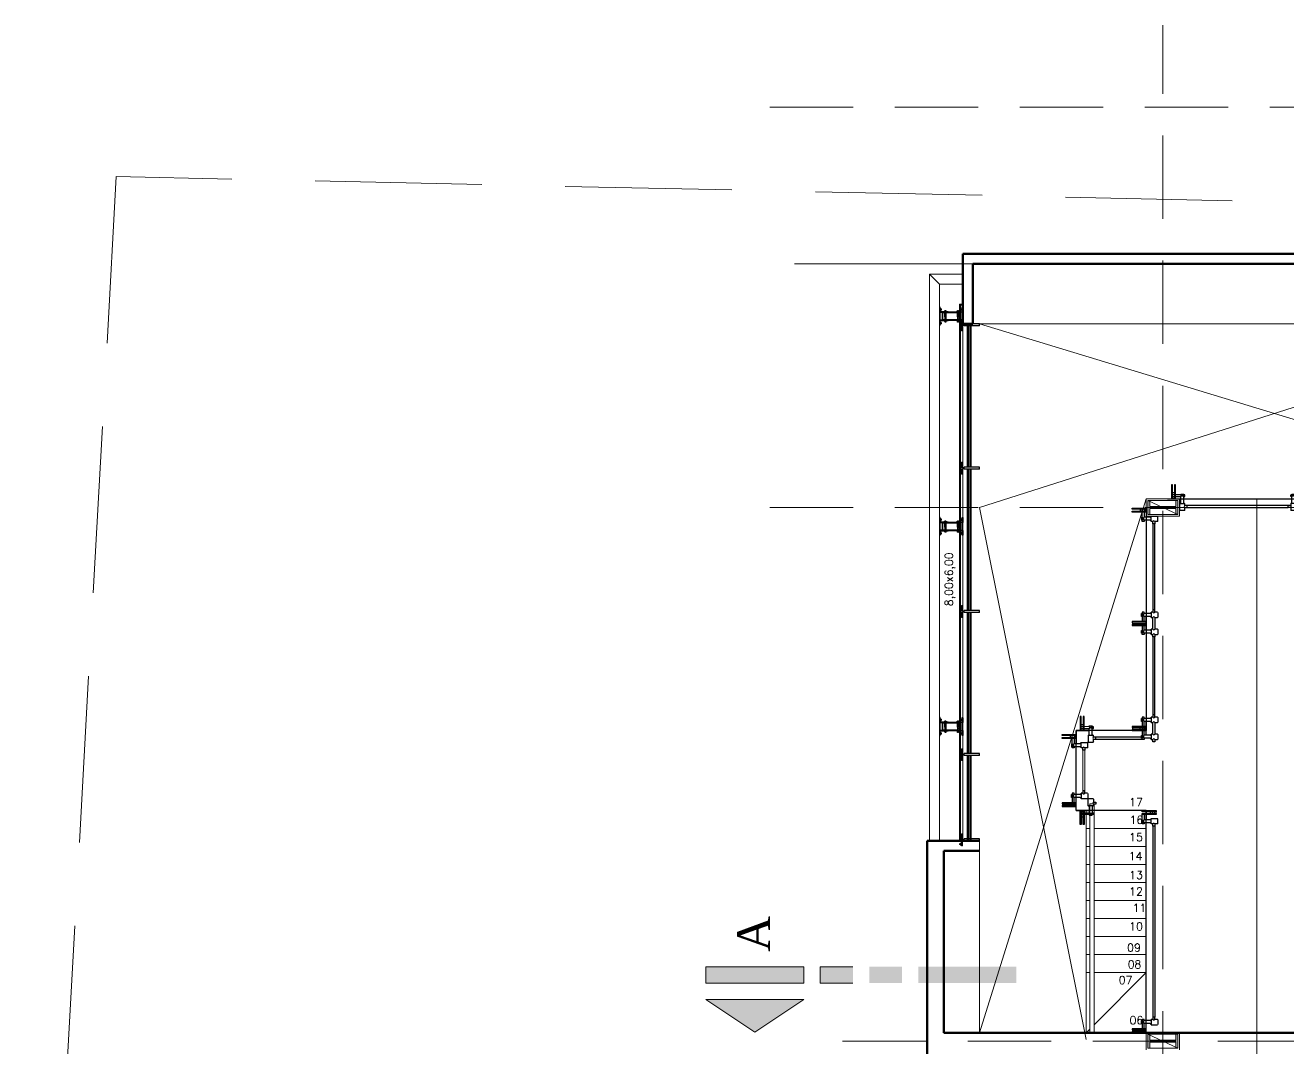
# Model space of a CAD drawing. Header units: millimetres. Extents: x 705 to 840, y 133 to 501.
# Drawn here: x 712.14 to 731.08, y 294.51 to 309.85 of the extents above; entities that cross this region are included whole.
import ezdxf

# ---------------------------------------------------------------- set-up
doc = ezdxf.new("R2010")
doc.units = ezdxf.units.MM
doc.header["$LTSCALE"] = 10
for name, pattern in [('ACAD_ISO03W100', [30, 12, -18]), ('BORDERX2', [3.5, 1, -0.5, 1, -0.5, 0, -0.5]), ('DASHED2', [0.375, 0.25, -0.125])]:
    doc.linetypes.add(name, pattern=pattern)
doc.layers.get('0').update_dxf_attribs({"color": 90})
for name, color, linetype in [('ACCESORIO', 90, 'Continuous'), ('EJE', 5, 'ACAD_ISO03W100'), ('ESCALERA', 90, 'Continuous'), ('VIDRO', 140, 'Continuous')]:
    doc.layers.add(name, color=color, linetype=linetype)
for name, color, linetype, lineweight in [('CINZA', 252, 'Continuous', 13), ('cinza 03', 252, 'Continuous', 13), ('HACHT', 90, 'Continuous', 9), ('linha estutura', 252, 'Continuous', 13), ('PAREDES 2', 50, 'Continuous', 50), ('Pilares', 16, 'Continuous', 20), ('pn 02', 16, 'Continuous', 20), ('PN-01', 90, 'Continuous', 13), ('PN-03', 180, 'Continuous', 30), ('recuos', 16, 'Continuous', 20), ('texto', 16, 'Continuous', 20)]:
    doc.layers.add(name, color=color, linetype=linetype, lineweight=lineweight)
doc.styles.get("Standard").update_dxf_attribs({"font": 'simplex.shx'})

# ---------------------------------------------------------------- blocks, each defined once
blk = doc.blocks.new('peitoril1')
at = {"layer": 'EJE', "linetype": 'BORDERX2', "ltscale": 0.001}
for points in [[(0.017, -0.032), (-0.01, -0.032)], [(-0.01, -0.058), (0.017, -0.058)]]:
    blk.add_lwpolyline(points, dxfattribs=at)
for centre in [(-0.127, -0.046), (0.128, -0.046)]:
    blk.add_circle(centre, 0.00762, dxfattribs=at)
at = {"layer": 'ESCALERA'}
for p, q in [((-0.087, 0.129), (0.087, 0.129)), ((0.087, 0.098), (-0.087, 0.098))]:
    blk.add_line(p, q, dxfattribs=at)
for points in [[(-0.167, 0.129), (-0.202, 0.129), (-0.202, 0.098), (-0.167, 0.098)], [(-0.166, 0.17), (-0.16, 0.176)], [(-0.166, 0.17), (-0.166, 0.129)], [(-0.166, 0.099), (-0.166, 0.073), (-0.135, 0.073)], [(-0.166, 0.073), (-0.087, 0.073), (-0.087, 0.098)], [(-0.16, 0.176), (-0.135, 0.176)], [(-0.149, 0.059), (-0.149, -0.032)], [(-0.135, 0.176), (-0.093, 0.176)], [(-0.104, 0.059), (-0.104, -0.032)], [(0.104, 0), (-0.104, 0)], [(-0.093, 0.176), (-0.087, 0.17)], [(-0.087, 0.129), (-0.087, 0.17)], [(0.087, 0.17), (0.093, 0.176)], [(0.087, 0.17), (0.087, 0.129)], [(0.087, 0.073), (0.167, 0.073), (0.167, 0.098)], [(0.087, 0.098), (0.087, 0.073), (0.119, 0.073)], [(0.093, 0.176), (0.119, 0.176)], [(0.104, 0.059), (0.104, -0.032)], [(0.119, 0.176), (0.161, 0.176)], [(0.149, 0.059), (0.149, -0.032)], [(0.161, 0.176), (0.167, 0.17)], [(0.167, 0.129), (0.167, 0.17)], [(0.167, 0.129), (0.202, 0.129), (0.202, 0.098), (0.167, 0.098)], [(-0.149, -0.032), (-0.167, -0.032), (-0.167, -0.058), (-0.149, -0.058)], [(-0.104, -0.058), (-0.104, -0.071), (-0.149, -0.071), (-0.149, -0.058)], [(-0.026, -0.032), (-0.104, -0.032)], [(-0.104, -0.058), (-0.026, -0.058)], [(0.017, -0.008), (-0.01, -0.008)], [(0.017, -0.092), (-0.01, -0.092)], [(0.104, -0.032), (0.033, -0.032)], [(0.033, -0.058), (0.105, -0.058)], [(0.149, -0.058), (0.149, -0.071), (0.105, -0.071), (0.105, -0.058)], [(0.149, -0.032), (0.167, -0.032), (0.167, -0.058), (0.149, -0.058)], [(0.017, -0.202), (-0.01, -0.202)]]:
    blk.add_lwpolyline(points, dxfattribs=at)
for points in [[(-0.01, -0.21), (-0.01, 0), (-0.026, 0), (-0.026, -0.21)], [(0.033, -0.21), (0.033, 0), (0.017, 0), (0.017, -0.21)]]:
    blk.add_lwpolyline(points, close=True, dxfattribs=at)
for centre, radius, start, end in [((-0.177, 0.114), 0.0183, 303.7221, 56.3197), ((-0.172, 0.049), 0.0247, 22.7593, 77.2542), ((-0.081, 0.048), 0.0255, 102.7579, 156.0181), ((-0.077, 0.114), 0.0183, 123.6803, 236.2779), ((0.077, 0.114), 0.0183, 303.7221, 56.3197), ((0.082, 0.049), 0.0247, 22.7593, 77.2542), ((0.172, 0.048), 0.0255, 102.7579, 156.0181), ((0.177, 0.114), 0.0183, 123.6803, 236.2779), ((-0.155, -0.045), 0.0142, 296.1431, 64.1119), ((-0.098, -0.045), 0.0142, 115.274, 244.6765), ((0.098, -0.045), 0.0142, 296.1431, 64.1119), ((0.155, -0.045), 0.0142, 115.274, 244.6765)]:
    blk.add_arc(centre, radius, start, end, dxfattribs=at)
blk = doc.blocks.new('BLO253')
blk.add_lwpolyline([(39.6, 2, -0.4142136), (40.6, 1, 0.4142136), (41.6, 0), (91.5, 0, 0.4142136), (92.5, 1), (92.5, 4, 0.4142136), (91.5, 5), (49.6, 5, -0.4142136), (44.6, 10), (44.6, 89, 0.4142136), (43.6, 90), (41.6, 90, 0.4142136), (40.6, 89), (40.6, 6.5, -0.4142136), (39.1, 5), (-39.1, 5, -0.4142136), (-40.6, 6.5), (-40.6, 89, 0.4142136), (-41.6, 90), (-43.6, 90, 0.4142136), (-44.6, 89), (-44.6, 10, -0.4142136), (-49.6, 5), (-91.5, 5, 0.4142136), (-92.5, 4), (-92.5, 1, 0.4142136), (-91.5, 0), (-41.6, 0, 0.4142136), (-40.6, 1, -0.4142136), (-39.6, 2)], format="xyb", close=True)
blk = doc.blocks.new('CAB-BUL')
for p, q in [((-6, 11), (6, 11)), ((-4, 2), (-4, 9)), ((-4, 1), (-4, 2)), ((4, 2), (4, 9)), ((4, 1), (4, 2))]:
    blk.add_line(p, q)
blk.add_lwpolyline([(-9, 1), (9, 1), (9, 0), (-9, 0)], close=True)
blk.add_lwpolyline([(8, 9, 0.888889), (4, 9, 0.50025), (-4, 9, 0.88987), (-8, 9), (-8, 2), (8, 2)], format="xyb", close=True)
blk = doc.blocks.new('TUERCA')
for p, q in [((-7, -2), (7, -2)), ((7, -10), (-7, -10)), ((-5, -11), (3, -10)), ((-5, -12), (4, -11)), ((-5, -13), (4, -12)), ((-5, -14), (4, -13)), ((-5, -16), (4, -14)), ((-4, -8), (-4, -3)), ((-3, -16), (4, -16)), ((4, -3), (4, -8))]:
    blk.add_line(p, q)
blk.add_lwpolyline([(-9, 0), (9, 0), (9, -2), (-9, -2)], close=True)
blk.add_lwpolyline([(-4, -8, -0.666895), (-9, -8), (-9, -3, -0.666895), (-4, -3, -0.349005), (4, -3, -0.666667), (9, -3), (9, -8, -0.666667), (4, -8, -0.349005)], format="xyb", close=True)
blk.add_lwpolyline([(-4, -10), (-3, -10), (-5, -11), (-3, -11), (-5, -12), (-3, -12), (-5, -13), (-3, -14), (-5, -14), (-3, -15), (-5, -16), (-3, -16), (3, -16), (4, -16), (3, -15), (4, -14), (3, -14), (4, -13), (3, -13), (4, -12), (3, -11), (4, -11), (3, -10), (4, -10)])
blk = doc.blocks.new('fixação madeira')
at = {"layer": 'ACCESORIO'}
for p, q in [((-0.052, -0.063), (-0.05, -0.076)), ((-0.05, -0.063), (-0.048, -0.076)), ((-0.048, -0.063), (-0.047, -0.076)), ((-0.047, -0.063), (-0.045, -0.076)), ((-0.045, -0.063), (-0.043, -0.076)), ((-0.043, -0.063), (-0.041, -0.076)), ((-0.041, -0.063), (-0.039, -0.076)), ((-0.039, -0.063), (-0.038, -0.076)), ((-0.038, -0.063), (-0.036, -0.076)), ((-0.036, -0.063), (-0.034, -0.076)), ((-0.034, -0.063), (-0.032, -0.076)), ((-0.032, -0.063), (-0.03, -0.076)), ((-0.03, -0.063), (-0.029, -0.076)), ((-0.029, -0.063), (-0.027, -0.076)), ((-0.027, -0.063), (-0.025, -0.076)), ((-0.025, -0.063), (-0.023, -0.076)), ((-0.023, -0.063), (-0.021, -0.076)), ((-0.021, -0.063), (-0.02, -0.076)), ((-0.02, -0.063), (-0.018, -0.076)), ((-0.018, -0.063), (-0.016, -0.076)), ((-0.016, -0.063), (-0.014, -0.076)), ((-0.014, -0.063), (-0.012, -0.076)), ((-0.012, -0.076), (-0.012, -0.063)), ((-0.052, -0.251), (-0.05, -0.264)), ((-0.05, -0.251), (-0.048, -0.264)), ((-0.048, -0.251), (-0.047, -0.264)), ((-0.047, -0.251), (-0.045, -0.264)), ((-0.045, -0.251), (-0.043, -0.264)), ((-0.043, -0.251), (-0.041, -0.264)), ((-0.041, -0.251), (-0.039, -0.264)), ((-0.039, -0.251), (-0.038, -0.264)), ((-0.038, -0.251), (-0.036, -0.264)), ((-0.036, -0.251), (-0.034, -0.264)), ((-0.034, -0.251), (-0.032, -0.264)), ((-0.032, -0.251), (-0.03, -0.264)), ((-0.03, -0.251), (-0.029, -0.264)), ((-0.029, -0.251), (-0.027, -0.264)), ((-0.027, -0.251), (-0.025, -0.264)), ((-0.025, -0.251), (-0.023, -0.264)), ((-0.023, -0.251), (-0.021, -0.264)), ((-0.021, -0.251), (-0.02, -0.264)), ((-0.02, -0.251), (-0.018, -0.264)), ((-0.018, -0.251), (-0.016, -0.264)), ((-0.016, -0.251), (-0.014, -0.264)), ((-0.014, -0.251), (-0.012, -0.264)), ((-0.012, -0.264), (-0.012, -0.251))]:
    blk.add_line(p, q, dxfattribs=at)
for points in [[(-0.06, -0.034), (0.057, -0.034), (0.057, -0.308), (-0.06, -0.308)], [(-0.052, -0.042), (0.049, -0.042), (0.049, -0.3), (-0.052, -0.3)]]:
    blk.add_lwpolyline(points, close=True, dxfattribs=at)
for points in [[(0.049, -0.063), (-0.014, -0.063), (-0.015, -0.066), (-0.016, -0.063), (-0.017, -0.066), (-0.018, -0.063), (-0.018, -0.066), (-0.02, -0.063), (-0.02, -0.066), (-0.021, -0.063), (-0.022, -0.066), (-0.023, -0.063), (-0.024, -0.066), (-0.025, -0.063), (-0.026, -0.066), (-0.027, -0.063), (-0.027, -0.066), (-0.029, -0.063), (-0.029, -0.066), (-0.03, -0.063), (-0.031, -0.066), (-0.032, -0.063), (-0.033, -0.066), (-0.034, -0.063), (-0.035, -0.066), (-0.036, -0.063), (-0.036, -0.066), (-0.038, -0.063), (-0.038, -0.066), (-0.039, -0.063), (-0.04, -0.066), (-0.041, -0.063), (-0.042, -0.066), (-0.043, -0.063), (-0.044, -0.066), (-0.045, -0.063), (-0.045, -0.066), (-0.047, -0.063), (-0.047, -0.066), (-0.048, -0.063), (-0.049, -0.066), (-0.05, -0.063), (-0.051, -0.066), (-0.052, -0.063)], [(-0.052, -0.076), (-0.051, -0.074), (-0.05, -0.076), (-0.05, -0.074), (-0.048, -0.076), (-0.048, -0.074), (-0.047, -0.076), (-0.046, -0.074), (-0.045, -0.076), (-0.044, -0.074), (-0.043, -0.076), (-0.042, -0.074), (-0.041, -0.076), (-0.041, -0.074), (-0.039, -0.076), (-0.039, -0.074), (-0.038, -0.076), (-0.037, -0.074), (-0.036, -0.076), (-0.035, -0.074), (-0.034, -0.076), (-0.033, -0.074), (-0.032, -0.076), (-0.032, -0.074), (-0.03, -0.076), (-0.03, -0.074), (-0.029, -0.076), (-0.028, -0.074), (-0.027, -0.076), (-0.026, -0.074), (-0.025, -0.076), (-0.024, -0.074), (-0.023, -0.076), (-0.023, -0.074), (-0.021, -0.076), (-0.021, -0.074), (-0.02, -0.076), (-0.019, -0.074), (-0.018, -0.076), (-0.017, -0.074), (-0.016, -0.076), (-0.015, -0.074), (-0.014, -0.076), (-0.014, -0.074), (-0.012, -0.076), (0.049, -0.076)], [(0.049, -0.251), (-0.014, -0.251), (-0.015, -0.253), (-0.016, -0.251), (-0.017, -0.253), (-0.018, -0.251), (-0.018, -0.253), (-0.02, -0.251), (-0.02, -0.253), (-0.021, -0.251), (-0.022, -0.253), (-0.023, -0.251), (-0.024, -0.253), (-0.025, -0.251), (-0.026, -0.253), (-0.027, -0.251), (-0.027, -0.253), (-0.029, -0.251), (-0.029, -0.253), (-0.03, -0.251), (-0.031, -0.253), (-0.032, -0.251), (-0.033, -0.253), (-0.034, -0.251), (-0.035, -0.253), (-0.036, -0.251), (-0.036, -0.253), (-0.038, -0.251), (-0.038, -0.253), (-0.039, -0.251), (-0.04, -0.253), (-0.041, -0.251), (-0.042, -0.253), (-0.043, -0.251), (-0.044, -0.253), (-0.045, -0.251), (-0.045, -0.253), (-0.047, -0.251), (-0.047, -0.253), (-0.048, -0.251), (-0.049, -0.253), (-0.05, -0.251), (-0.051, -0.253), (-0.052, -0.251)], [(-0.052, -0.264), (-0.051, -0.262), (-0.05, -0.264), (-0.05, -0.262), (-0.048, -0.264), (-0.048, -0.262), (-0.047, -0.264), (-0.046, -0.262), (-0.045, -0.264), (-0.044, -0.262), (-0.043, -0.264), (-0.042, -0.262), (-0.041, -0.264), (-0.041, -0.262), (-0.039, -0.264), (-0.039, -0.262), (-0.038, -0.264), (-0.037, -0.262), (-0.036, -0.264), (-0.035, -0.262), (-0.034, -0.264), (-0.033, -0.262), (-0.032, -0.264), (-0.032, -0.262), (-0.03, -0.264), (-0.03, -0.262), (-0.029, -0.264), (-0.028, -0.262), (-0.027, -0.264), (-0.026, -0.262), (-0.025, -0.264), (-0.024, -0.262), (-0.023, -0.264), (-0.023, -0.262), (-0.021, -0.264), (-0.021, -0.262), (-0.02, -0.264), (-0.019, -0.262), (-0.018, -0.264), (-0.017, -0.262), (-0.016, -0.264), (-0.015, -0.262), (-0.014, -0.264), (-0.014, -0.262), (-0.012, -0.264), (0.049, -0.264)]]:
    blk.add_lwpolyline(points, dxfattribs=at)
at = {"layer": 'ACCESORIO', "xscale": 0.001440000000002328, "yscale": 0.001440000000002328, "zscale": 0.00144, "rotation": 180}
blk.add_blockref('BLO253', (-0.001, 0.001), dxfattribs=at)
at = {"layer": 'ACCESORIO', "linetype": 'Continuous', "xscale": 0.001440000000002328, "yscale": 0.001440000000002328, "zscale": 0.00144}
for name, p, rotation in [('CAB-BUL', (-0.105, -0.006), 180), ('TUERCA', (-0.066, -0.07), 270), ('CAB-BUL', (0.063, -0.07), 270), ('CAB-BUL', (0.1, -0.006), 180), ('CAB-BUL', (0.063, -0.258), 270)]:
    blk.add_blockref(name, p, dxfattribs=dict(at, rotation=rotation))
at = {"layer": 'ACCESORIO', "xscale": -0.001440000000002328, "yscale": 0.001440000000002328, "zscale": 0.00144}
blk.add_blockref('BLO253', (-0.001, -0.345), dxfattribs=at)
at = {"layer": 'ACCESORIO', "linetype": 'Continuous', "xscale": -0.001440000000002328, "yscale": 0.001440000000002328, "zscale": 0.00144}
for p in [(-0.105, -0.338), (0.1, -0.338)]:
    blk.add_blockref('CAB-BUL', p, dxfattribs=at)
at = {"layer": 'ACCESORIO', "color": 252, "linetype": 'Continuous', "xscale": 0.001440000000002328, "yscale": 0.001440000000002328, "zscale": 0.00144, "rotation": 270}
blk.add_blockref('TUERCA', (-0.066, -0.258), dxfattribs=at)
blk = doc.blocks.new('SPIDER')
at = {"layer": 'HACHT'}
blk.add_line((-0.289, -0.009), (-0.289, 0.009), dxfattribs=at)
at = {"layer": 'PN-01'}
for p, q in [((-0.264, 0.063), (-0.304, 0.063)), ((-0.293, 0.067), (-0.299, 0.07)), ((-0.294, 0.066), (-0.299, 0.069)), ((-0.264, 0.064), (-0.299, 0.064)), ((-0.264, 0.062), (-0.299, 0.062)), ((-0.294, 0.06), (-0.299, 0.058)), ((-0.293, 0.059), (-0.299, 0.056)), ((-0.264, 0.064), (-0.298, 0.064)), ((-0.289, 0.066), (-0.294, 0.066)), ((-0.289, 0.06), (-0.294, 0.06)), ((-0.289, 0.067), (-0.293, 0.067)), ((-0.289, 0.059), (-0.293, 0.059)), ((-0.283, 0.079), (-0.289, 0.079)), ((-0.283, 0.048), (-0.289, 0.048)), ((-0.228, 0.009), (-0.289, 0.009)), ((-0.279, 0.072), (-0.283, 0.079)), ((-0.279, 0.055), (-0.283, 0.048)), ((-0.27, 0.072), (-0.279, 0.072)), ((-0.27, 0.055), (-0.279, 0.055)), ((-0.264, 0.089), (-0.27, 0.089)), ((-0.27, 0.089), (-0.27, 0.009)), ((-0.264, 0.078), (-0.27, 0.078)), ((-0.264, 0.048), (-0.27, 0.048)), ((-0.264, 0.034), (-0.27, 0.034)), ((-0.264, 0.089), (-0.264, 0.009)), ((-0.258, 0.072), (-0.264, 0.076)), ((-0.258, 0.055), (-0.264, 0.051)), ((-0.262, 0.074), (-0.262, 0.052)), ((-0.261, 0.074), (-0.261, 0.053)), ((-0.26, 0.073), (-0.26, 0.053)), ((-0.258, 0.089), (-0.252, 0.089)), ((-0.258, 0.089), (-0.258, 0.08)), ((-0.258, 0.08), (-0.258, 0.047)), ((-0.258, 0.047), (-0.258, 0.009)), ((-0.258, 0.034), (-0.252, 0.034)), ((-0.252, 0.089), (-0.252, 0.009)), ((-0.264, -0.063), (-0.304, -0.063)), ((-0.293, -0.059), (-0.299, -0.056)), ((-0.294, -0.06), (-0.299, -0.058)), ((-0.264, -0.062), (-0.299, -0.062)), ((-0.264, -0.064), (-0.299, -0.064)), ((-0.294, -0.066), (-0.299, -0.069)), ((-0.293, -0.067), (-0.299, -0.07)), ((-0.264, -0.064), (-0.298, -0.064)), ((-0.289, -0.06), (-0.294, -0.06)), ((-0.289, -0.066), (-0.294, -0.066)), ((-0.289, -0.059), (-0.293, -0.059)), ((-0.289, -0.067), (-0.293, -0.067)), ((-0.228, -0.009), (-0.289, -0.009)), ((-0.283, -0.048), (-0.289, -0.048)), ((-0.283, -0.079), (-0.289, -0.079)), ((-0.279, -0.055), (-0.283, -0.048)), ((-0.279, -0.072), (-0.283, -0.079)), ((-0.27, -0.055), (-0.279, -0.055)), ((-0.27, -0.072), (-0.279, -0.072)), ((-0.27, -0.089), (-0.27, -0.009)), ((-0.264, -0.034), (-0.27, -0.034)), ((-0.264, -0.048), (-0.27, -0.048)), ((-0.264, -0.078), (-0.27, -0.078)), ((-0.264, -0.089), (-0.27, -0.089)), ((-0.264, -0.089), (-0.264, -0.009)), ((-0.258, -0.055), (-0.264, -0.051)), ((-0.258, -0.072), (-0.264, -0.076)), ((-0.262, -0.074), (-0.262, -0.052)), ((-0.261, -0.074), (-0.261, -0.053)), ((-0.26, -0.073), (-0.26, -0.053)), ((-0.258, -0.047), (-0.258, -0.009)), ((-0.258, -0.034), (-0.252, -0.034)), ((-0.258, -0.08), (-0.258, -0.047)), ((-0.258, -0.089), (-0.258, -0.08)), ((-0.258, -0.089), (-0.252, -0.089)), ((-0.252, -0.089), (-0.252, -0.009))]:
    blk.add_line(p, q, dxfattribs=at)
at = {"layer": 'PN-03'}
for p, q in [((-0.228, -0.015), (-0.228, 0.015)), ((0, 0.015), (-0.228, 0.015)), ((0, -0.015), (0, 0.015)), ((0, -0.015), (-0.228, -0.015))]:
    blk.add_line(p, q, dxfattribs=at)

msp = doc.modelspace()

# ---------------------------------------------------------------- hatches: boundary and pattern name
at = {"layer": 'Pilares'}
for points in [[(728.966, 302.731), (728.966, 302.521), (728.996, 302.521), (728.996, 302.611), (729.386, 302.611), (729.386, 302.521), (729.416, 302.521), (729.416, 302.731), (729.386, 302.731), (729.386, 302.641), (728.996, 302.641), (728.996, 302.731)], [(728.966, 294.731), (728.966, 294.521), (728.996, 294.521), (728.996, 294.611), (729.386, 294.611), (729.386, 294.521), (729.416, 294.521), (729.416, 294.731), (729.386, 294.731), (729.386, 294.641), (728.996, 294.641), (728.996, 294.731)]]:
    msp.add_hatch(color=256, dxfattribs=at).paths.add_polyline_path(points)
at = {"layer": 'PN-01', "ltscale": 0.05}
h = msp.add_hatch(color=256, dxfattribs=at)
h.paths.add_polyline_path([(723.075, 294.76), (722.34, 295.25), (723.81, 295.25)])
h.paths.add_polyline_path([(723.81, 295.495), (722.34, 295.495), (722.34, 295.74), (723.81, 295.74)])
h.paths.add_polyline_path([(724.545, 295.495), (724.055, 295.495), (724.055, 295.74), (724.545, 295.74)])
h.paths.add_polyline_path([(725.28, 295.495), (724.79, 295.495), (724.79, 295.74), (725.28, 295.74)])
h.paths.add_polyline_path([(726.249, 295.495), (725.525, 295.495), (725.525, 295.74), (726.249, 295.74)])
h.paths.add_polyline_path([(726.995, 295.495), (726.249, 295.495), (726.249, 295.74), (726.995, 295.74)])

# ---------------------------------------------------------------- linework, layer by layer
at = {"layer": 'CINZA'}
for p, q in [((726.264, 305.346), (726.264, 303.229)), ((726.279, 305.346), (726.279, 303.229)), ((726.298, 305.346), (726.298, 303.229)), ((726.313, 305.346), (726.313, 303.229)), ((726.264, 303.199), (726.264, 301.082)), ((726.279, 303.199), (726.279, 301.082)), ((726.298, 303.199), (726.298, 301.082)), ((726.313, 303.199), (726.313, 301.082)), ((726.264, 301.052), (726.264, 298.935)), ((726.279, 301.052), (726.279, 298.935)), ((726.298, 301.052), (726.298, 298.935)), ((726.313, 301.052), (726.313, 298.935)), ((726.264, 298.905), (726.264, 297.626)), ((726.279, 298.905), (726.279, 297.626)), ((726.298, 298.905), (726.298, 297.626)), ((726.313, 298.905), (726.313, 297.626))]:
    msp.add_line(p, q, dxfattribs=at)
at = {"layer": 'cinza 03'}
for p, q in [((727.38, 306.277), (723.667, 306.277)), ((730.599, 286.496), (730.599, 302.756)), ((727.989, 298.376), (727.989, 298.985)), ((728.02, 298.358), (728.02, 298.985)), ((726.441, 297.626), (726.441, 297.476))]:
    msp.add_line(p, q, dxfattribs=at)
at = {"layer": 'EJE', "linetype": 'BORDERX2', "ltscale": 0.001}
for points in [[(729.364, 302.813), (729.337, 302.813)], [(729.337, 302.788), (729.364, 302.788)], [(728.883, 302.572), (728.883, 302.6)], [(728.909, 302.6), (728.909, 302.572)], [(727.994, 299.338), (727.966, 299.338)], [(727.966, 299.313), (727.994, 299.313)], [(727.833, 299.178), (727.833, 299.205)], [(727.859, 299.205), (727.859, 299.178)], [(727.833, 298.183), (727.833, 298.156)], [(727.859, 298.156), (727.859, 298.183)], [(727.966, 298.048), (727.994, 298.048)], [(727.994, 298.023), (727.966, 298.023)], [(729.035, 298.037), (729.035, 298.064)], [(729.06, 298.064), (729.06, 298.037)], [(728.883, 294.794), (728.883, 294.767)], [(728.909, 294.767), (728.909, 294.794)]]:
    msp.add_lwpolyline(points, dxfattribs=at)
for centre in [(729.481, 302.801), (728.895, 302.455), (728.111, 299.326), (727.845, 299.06), (727.845, 298.301), (728.111, 298.035), (728.895, 297.92), (728.895, 294.911)]:
    msp.add_circle(centre, 0.00762, dxfattribs=at)
at = {"layer": 'ESCALERA'}
for p, q in [((731.072, 302.657), (729.556, 302.657)), ((729.556, 302.627), (731.072, 302.627)), ((729.039, 302.38), (729.039, 301.09)), ((729.07, 301.09), (729.07, 302.38)), ((729.039, 300.686), (729.039, 299.516)), ((729.07, 299.516), (729.07, 300.686)), ((728.878, 299.182), (728.186, 299.182)), ((728.186, 299.152), (728.878, 299.152)), ((729.039, 297.845), (729.039, 294.986)), ((729.07, 297.845), (729.07, 294.986))]:
    msp.add_line(p, q, dxfattribs=at)
for points in [[(729.321, 302.965), (729.321, 302.756), (729.337, 302.756), (729.337, 302.965)], [(729.364, 302.965), (729.364, 302.756), (729.38, 302.756), (729.38, 302.965)], [(728.731, 302.616), (728.941, 302.616), (728.941, 302.6), (728.731, 302.6)], [(728.731, 302.572), (728.941, 302.572), (728.941, 302.556), (728.731, 302.556)], [(727.95, 299.49), (727.95, 299.281), (727.966, 299.281), (727.966, 299.49)], [(727.994, 299.49), (727.994, 299.281), (728.01, 299.281), (728.01, 299.49)], [(727.681, 299.221), (727.891, 299.221), (727.891, 299.205), (727.681, 299.205)], [(727.681, 299.178), (727.891, 299.178), (727.891, 299.162), (727.681, 299.162)], [(727.681, 298.183), (727.891, 298.183), (727.891, 298.199), (727.681, 298.199)], [(727.681, 298.14), (727.891, 298.14), (727.891, 298.156), (727.681, 298.156)], [(727.95, 297.871), (727.95, 298.081), (727.966, 298.081), (727.966, 297.871)], [(727.994, 297.871), (727.994, 298.081), (728.01, 298.081), (728.01, 297.871)], [(728.883, 298.08), (729.093, 298.08), (729.093, 298.064), (728.883, 298.064)], [(728.883, 298.037), (729.093, 298.037), (729.093, 298.021), (728.883, 298.021)], [(728.731, 294.794), (728.941, 294.794), (728.941, 294.81), (728.731, 294.81)], [(728.731, 294.751), (728.941, 294.751), (728.941, 294.767), (728.731, 294.767)]]:
    msp.add_lwpolyline(points, close=True, dxfattribs=at)
for points in [[(729.261, 302.756), (729.459, 302.756)], [(729.337, 302.848), (729.364, 302.848)], [(729.337, 302.763), (729.364, 302.763)], [(729.459, 302.814), (729.38, 302.813)], [(729.38, 302.788), (729.459, 302.788)], [(729.52, 302.682), (729.441, 302.682)], [(729.441, 302.682), (729.441, 302.585)], [(729.459, 302.814), (729.459, 302.826), (729.503, 302.826), (729.503, 302.813)], [(729.459, 302.697), (729.459, 302.788)], [(729.52, 302.657), (729.52, 302.682), (729.489, 302.682)], [(729.503, 302.788), (729.521, 302.788), (729.521, 302.813), (729.503, 302.813)], [(729.503, 302.697), (729.503, 302.788)], [(728.849, 302.6), (728.849, 302.572)], [(728.883, 302.478), (728.883, 302.556)], [(728.909, 302.556), (728.909, 302.478)], [(728.933, 302.6), (728.933, 302.572)], [(728.941, 302.614), (728.941, 302.478)], [(729.014, 302.416), (729.014, 302.496)], [(729.014, 302.496), (729.111, 302.496)], [(729.117, 302.489), (729.111, 302.496)], [(729.117, 302.447), (729.117, 302.489)], [(729.489, 302.579), (729.447, 302.579)], [(729.514, 302.579), (729.489, 302.579)], [(729.52, 302.585), (729.514, 302.579)], [(729.52, 302.585), (729.52, 302.627)], [(729.521, 302.627), (729.556, 302.627), (729.556, 302.657), (729.521, 302.657)], [(728.883, 302.478), (728.87, 302.478), (728.87, 302.433), (728.883, 302.433)], [(728.909, 302.433), (728.909, 302.415), (728.883, 302.415), (728.883, 302.433)], [(729, 302.478), (728.909, 302.478)], [(729, 302.433), (728.909, 302.433)], [(729.039, 302.416), (729.014, 302.416), (729.014, 302.447)], [(729.07, 302.416), (729.07, 302.38), (729.039, 302.38), (729.039, 302.416)], [(729.111, 302.416), (729.069, 302.416)], [(729.111, 302.416), (729.117, 302.422)], [(729.117, 302.422), (729.117, 302.447)], [(727.891, 299.281), (727.891, 299.083)], [(727.891, 299.281), (728.088, 299.281)], [(727.952, 299.281), (728.088, 299.281)], [(727.966, 299.373), (727.994, 299.373)], [(727.966, 299.288), (727.994, 299.288)], [(728.088, 299.339), (728.01, 299.338)], [(728.01, 299.313), (728.088, 299.313)], [(728.088, 299.339), (728.088, 299.351), (728.133, 299.351), (728.133, 299.338)], [(728.088, 299.222), (728.088, 299.313)], [(728.133, 299.313), (728.151, 299.313), (728.151, 299.338), (728.133, 299.338)], [(728.133, 299.222), (728.133, 299.313)], [(727.799, 299.205), (727.799, 299.178)], [(727.833, 299.083), (727.82, 299.083), (727.82, 299.039), (727.833, 299.039)], [(727.833, 299.083), (727.833, 299.162)], [(727.859, 299.162), (727.859, 299.083)], [(727.95, 299.083), (727.859, 299.083)], [(727.883, 299.205), (727.883, 299.178)], [(727.964, 299.021), (727.964, 299.101)], [(727.964, 299.101), (728.061, 299.101)], [(728.067, 299.095), (728.061, 299.101)], [(728.067, 299.053), (728.067, 299.095)], [(728.15, 299.207), (728.07, 299.207)], [(728.07, 299.207), (728.07, 299.11)], [(728.077, 299.104), (728.07, 299.11)], [(728.119, 299.104), (728.077, 299.104)], [(728.15, 299.182), (728.15, 299.207), (728.119, 299.207)], [(728.144, 299.104), (728.119, 299.104)], [(728.15, 299.11), (728.144, 299.104)], [(728.15, 299.152), (728.186, 299.152), (728.186, 299.182), (728.15, 299.182)], [(728.15, 299.11), (728.15, 299.152)], [(727.859, 299.039), (727.859, 299.021), (727.833, 299.021), (727.833, 299.039)], [(727.95, 299.039), (727.859, 299.039)], [(727.989, 299.021), (727.964, 299.021), (727.964, 299.053)], [(728.02, 299.021), (728.02, 298.985), (727.989, 298.985), (727.989, 299.021)], [(728.061, 299.021), (728.019, 299.021)], [(728.061, 299.021), (728.067, 299.028)], [(728.067, 299.028), (728.067, 299.053)], [(727.833, 298.278), (727.82, 298.278), (727.82, 298.322), (727.833, 298.322)], [(727.859, 298.322), (727.859, 298.34), (727.833, 298.34), (727.833, 298.322)], [(727.95, 298.322), (727.859, 298.322)], [(727.964, 298.34), (727.964, 298.26)], [(727.989, 298.34), (727.964, 298.34), (727.964, 298.308)], [(728.02, 298.34), (728.02, 298.376), (727.989, 298.376), (727.989, 298.34)], [(728.061, 298.34), (728.019, 298.34)], [(728.061, 298.34), (728.067, 298.333)], [(728.067, 298.333), (728.067, 298.308)], [(727.799, 298.156), (727.799, 298.183)], [(727.833, 298.278), (727.833, 298.199)], [(727.95, 298.278), (727.859, 298.278)], [(727.859, 298.199), (727.859, 298.278)], [(727.883, 298.156), (727.883, 298.183)], [(727.891, 298.081), (727.891, 298.278)], [(727.964, 298.26), (728.061, 298.26)], [(728.067, 298.266), (728.061, 298.26)], [(728.067, 298.308), (728.067, 298.266)], [(728.077, 298.257), (728.07, 298.251)], [(728.07, 298.154), (728.07, 298.251)], [(728.15, 298.154), (728.07, 298.154)], [(728.119, 298.257), (728.077, 298.257)], [(728.088, 298.139), (728.088, 298.048)], [(728.144, 298.257), (728.119, 298.257)], [(728.15, 298.179), (728.15, 298.154), (728.119, 298.154)], [(728.133, 298.139), (728.133, 298.048)], [(728.15, 298.251), (728.144, 298.257)], [(728.15, 298.251), (728.15, 298.209)], [(728.15, 298.209), (728.186, 298.209), (728.186, 298.179), (728.15, 298.179)], [(727.891, 298.081), (728.088, 298.081)], [(727.952, 298.081), (728.088, 298.081)], [(727.966, 298.073), (727.994, 298.073)], [(727.966, 297.988), (727.994, 297.988)], [(728.01, 298.048), (728.088, 298.048)], [(728.088, 298.022), (728.01, 298.023)], [(728.088, 298.022), (728.088, 298.01), (728.133, 298.01), (728.133, 298.023)], [(728.133, 298.048), (728.151, 298.048), (728.151, 298.023), (728.133, 298.023)], [(728.883, 297.943), (728.87, 297.943), (728.87, 297.898), (728.883, 297.898)], [(728.883, 297.943), (728.883, 298.021)], [(728.909, 298.021), (728.909, 297.943)], [(729, 297.943), (728.909, 297.943)], [(728.941, 298.078), (728.941, 297.943)], [(729, 298.064), (729, 298.037)], [(729.014, 297.881), (729.014, 297.96)], [(729.014, 297.96), (729.111, 297.96)], [(729.085, 298.064), (729.085, 298.037)], [(729.117, 297.954), (729.111, 297.96)], [(729.117, 297.912), (729.117, 297.954)], [(728.909, 297.898), (728.909, 297.88), (728.883, 297.88), (728.883, 297.898)], [(729, 297.898), (728.909, 297.898)], [(729.039, 297.881), (729.014, 297.881), (729.014, 297.912)], [(729.07, 297.88), (729.07, 297.845), (729.039, 297.845), (729.039, 297.88)], [(729.111, 297.881), (729.069, 297.881)], [(729.111, 297.881), (729.117, 297.887)], [(729.117, 297.887), (729.117, 297.912)], [(728.883, 294.888), (728.87, 294.888), (728.87, 294.933), (728.883, 294.933)], [(728.909, 294.933), (728.909, 294.951), (728.883, 294.951), (728.883, 294.933)], [(729, 294.933), (728.909, 294.933)], [(729.014, 294.95), (729.014, 294.871)], [(729.039, 294.95), (729.014, 294.95), (729.014, 294.919)], [(729.07, 294.951), (729.07, 294.986), (729.039, 294.986), (729.039, 294.951)], [(729.111, 294.95), (729.069, 294.95)], [(729.111, 294.95), (729.117, 294.944)], [(729.117, 294.944), (729.117, 294.919)], [(729.117, 294.919), (729.117, 294.877)], [(728.849, 294.767), (728.849, 294.794)], [(728.883, 294.888), (728.883, 294.81)], [(729, 294.888), (728.909, 294.888)], [(728.909, 294.81), (728.909, 294.888)], [(728.933, 294.767), (728.933, 294.794)], [(728.941, 294.753), (728.941, 294.888)], [(729.014, 294.871), (729.111, 294.871)], [(729.117, 294.877), (729.111, 294.871)]]:
    msp.add_lwpolyline(points, dxfattribs=at)
for centre, radius, start, end in [((729.435, 302.707), 0.0255, 282.7579, 336.0181), ((729.452, 302.801), 0.0142, 295.274, 64.6765), ((729.509, 302.801), 0.0142, 116.1431, 244.1119), ((729.526, 302.706), 0.0247, 202.7593, 257.2542), ((728.989, 302.501), 0.0255, 293.9819, 347.2421), ((729.531, 302.642), 0.0183, 123.7221, 236.3197), ((728.896, 302.484), 0.0142, 205.3235, 334.726), ((728.896, 302.427), 0.0142, 25.8881, 153.8569), ((728.99, 302.411), 0.0247, 12.7458, 67.2407), ((729.054, 302.405), 0.0183, 33.6803, 146.2779), ((728.082, 299.326), 0.0142, 295.274, 64.6765), ((728.139, 299.326), 0.0142, 116.1431, 244.1119), ((727.846, 299.089), 0.0142, 205.3235, 334.726), ((727.939, 299.107), 0.0255, 293.9819, 347.2421), ((728.065, 299.232), 0.0255, 282.7579, 336.0181), ((728.155, 299.231), 0.0247, 202.7593, 257.2542), ((728.161, 299.167), 0.0183, 123.7221, 236.3197), ((727.846, 299.032), 0.0142, 25.8881, 153.8569), ((727.94, 299.016), 0.0247, 12.7458, 67.2407), ((728.004, 299.011), 0.0183, 33.6803, 146.2779), ((727.846, 298.329), 0.0142, 206.1431, 334.1119), ((727.94, 298.345), 0.0247, 292.7593, 347.2542), ((728.004, 298.35), 0.0183, 213.7221, 326.3197), ((727.846, 298.272), 0.0142, 25.274, 154.6765), ((727.939, 298.254), 0.0255, 12.7579, 66.0181), ((728.065, 298.129), 0.0255, 23.9819, 77.2421), ((728.155, 298.13), 0.0247, 102.7458, 157.2407), ((728.161, 298.194), 0.0183, 123.6803, 236.2779), ((728.082, 298.035), 0.0142, 295.3235, 64.726), ((728.139, 298.035), 0.0142, 115.8881, 243.8569), ((728.896, 297.949), 0.0142, 205.3235, 334.726), ((728.989, 297.966), 0.0255, 293.9819, 347.2421), ((728.896, 297.892), 0.0142, 25.8881, 153.8569), ((728.99, 297.875), 0.0247, 12.7458, 67.2407), ((729.054, 297.87), 0.0183, 33.6803, 146.2779), ((728.896, 294.939), 0.0142, 206.1431, 334.1119), ((728.99, 294.956), 0.0247, 292.7593, 347.2542), ((729.054, 294.961), 0.0183, 213.7221, 326.3197), ((728.896, 294.882), 0.0142, 25.274, 154.6765), ((728.989, 294.865), 0.0255, 12.7579, 66.0181)]:
    msp.add_arc(centre, radius, start, end, dxfattribs=at)
at = {"layer": 'HACHT'}
for p, q in [((726.258, 305.346), (726.258, 303.229)), ((726.318, 305.346), (726.318, 303.229)), ((726.258, 303.199), (726.258, 301.082)), ((726.318, 303.199), (726.318, 301.082)), ((726.258, 301.052), (726.258, 298.935)), ((726.318, 301.052), (726.318, 298.935)), ((726.258, 298.905), (726.258, 297.626)), ((726.318, 298.905), (726.318, 297.626))]:
    msp.add_line(p, q, dxfattribs=at)
at = {"layer": 'linha estutura', "linetype": 'DASHED2', "ltscale": 0.5}
for p, q in [((729.191, 280.701), (729.191, 309.854)), ((723.297, 308.626), (767.656, 308.626)), ((723.297, 302.626), (767.656, 302.626)), ((724.39, 294.626), (771.017, 294.626))]:
    msp.add_line(p, q, dxfattribs=at)
at = {"layer": 'PAREDES 2'}
for p, q in [((732.216, 306.426), (726.191, 306.426)), ((726.191, 305.376), (726.191, 306.426)), ((726.341, 305.376), (726.341, 306.276)), ((732.066, 306.276), (726.341, 306.276)), ((726.341, 305.376), (726.191, 305.376)), ((725.658, 297.626), (725.658, 291.626)), ((725.658, 297.626), (726.441, 297.626)), ((725.908, 297.476), (725.908, 294.751)), ((725.908, 297.476), (726.441, 297.476)), ((725.908, 294.751), (731.916, 294.751))]:
    msp.add_line(p, q, dxfattribs=at)
at = {"layer": 'Pilares'}
for p, q in [((728.941, 302.756), (728.941, 302.496)), ((728.941, 302.756), (729.441, 302.756)), ((728.966, 302.731), (729.416, 302.731)), ((729.416, 302.521), (728.966, 302.731)), ((729.441, 302.756), (729.441, 302.496)), ((728.941, 302.496), (729.441, 302.496)), ((728.966, 302.521), (729.416, 302.521)), ((728.941, 294.756), (728.941, 294.496)), ((728.941, 294.756), (729.441, 294.756)), ((728.966, 294.731), (729.416, 294.731)), ((729.416, 294.521), (728.966, 294.731)), ((729.441, 294.756), (729.441, 294.496)), ((728.966, 294.521), (729.416, 294.521))]:
    msp.add_line(p, q, dxfattribs=at)
at = {"layer": 'Pilares', "linetype": 'Continuous'}
for p, q in [((728.996, 302.641), (728.996, 302.731)), ((729.386, 302.641), (729.386, 302.731)), ((728.996, 302.641), (729.386, 302.641)), ((728.996, 302.521), (728.996, 302.611)), ((728.996, 302.611), (729.386, 302.611)), ((729.386, 302.521), (729.386, 302.611)), ((728.996, 294.641), (728.996, 294.731)), ((729.386, 294.641), (729.386, 294.731)), ((728.996, 294.641), (729.386, 294.641)), ((728.996, 294.521), (728.996, 294.611)), ((728.996, 294.611), (729.386, 294.611)), ((729.386, 294.521), (729.386, 294.611))]:
    msp.add_line(p, q, dxfattribs=at)
for points in [[(728.996, 302.731), (728.966, 302.731), (728.966, 302.521), (728.996, 302.521)], [(729.386, 302.521), (729.416, 302.521), (729.416, 302.731), (729.386, 302.731)], [(728.996, 294.731), (728.966, 294.731), (728.966, 294.521), (728.996, 294.521)], [(729.386, 294.521), (729.416, 294.521), (729.416, 294.731), (729.386, 294.731)]]:
    msp.add_lwpolyline(points, dxfattribs=at)
at = {"layer": 'pn 02'}
for p, q in [((725.841, 305.972), (725.691, 306.122)), ((725.691, 297.626), (725.691, 306.122)), ((726.191, 306.122), (725.691, 306.122)), ((725.841, 297.626), (725.841, 305.972)), ((726.191, 305.972), (725.841, 305.972)), ((722.34, 295.74), (723.81, 295.74)), ((722.34, 295.495), (722.34, 295.74)), ((723.81, 295.74), (723.81, 295.495)), ((724.055, 295.74), (724.055, 295.495)), ((724.055, 295.74), (724.545, 295.74)), ((723.81, 295.495), (722.34, 295.495)), ((724.545, 295.495), (724.055, 295.495)), ((723.81, 295.25), (722.34, 295.25))]:
    msp.add_line(p, q, dxfattribs=at)
at = {"layer": 'pn 02', "ltscale": 0.05}
for q in [(723.075, 294.76), (723.81, 295.25), (723.81, 295.25)]:
    msp.add_line((722.34, 295.25), q, dxfattribs=at)
at = {"layer": 'PN-01'}
for p, q in [((726.191, 305.626), (726.191, 297.626)), ((726.341, 305.376), (735.066, 305.376)), ((735.066, 302.756), (726.441, 305.376)), ((735.066, 305.376), (726.441, 302.626)), ((728.941, 302.756), (726.441, 294.751)), ((728.041, 294.651), (726.441, 302.626)), ((728.041, 294.751), (728.041, 298.081)), ((728.095, 297.811), (728.041, 297.811)), ((728.941, 297.811), (728.16, 297.811)), ((726.441, 294.751), (726.441, 297.476)), ((728.095, 297.541), (728.041, 297.541)), ((728.941, 297.541), (728.16, 297.541)), ((728.095, 297.271), (728.041, 297.271)), ((728.941, 297.271), (728.16, 297.271)), ((728.095, 297.001), (728.041, 297.001)), ((728.941, 297.001), (728.16, 297.001)), ((728.095, 296.731), (728.041, 296.731)), ((728.941, 296.731), (728.16, 296.731)), ((728.095, 296.461), (728.041, 296.461)), ((728.941, 296.461), (728.16, 296.461)), ((728.095, 296.191), (728.041, 296.191)), ((728.941, 296.191), (728.16, 296.191)), ((728.095, 295.921), (728.041, 295.921)), ((728.941, 295.921), (728.16, 295.921)), ((728.095, 295.651), (728.041, 295.651)), ((728.941, 295.651), (728.16, 295.651)), ((728.941, 295.651), (728.16, 294.869)), ((728.095, 294.805), (728.041, 294.751))]:
    msp.add_line(p, q, dxfattribs=at)
at = {"layer": 'PN-01', "ltscale": 0.05}
msp.add_line((723.075, 294.76), (723.81, 295.25), dxfattribs=at)
at = {"layer": 'PN-01'}
msp.add_lwpolyline([(728.16, 298.183), (728.095, 298.183), (728.095, 294.757), (728.16, 294.757)], close=True, dxfattribs=at)
at = {"layer": 'PN-03', "ltscale": 0.1}
for p, q in [((729.441, 302.756), (734.941, 302.756)), ((728.941, 302.496), (728.941, 299.281)), ((728.941, 299.281), (727.891, 299.281)), ((727.891, 298.081), (727.891, 299.281)), ((728.941, 298.081), (727.891, 298.081)), ((728.941, 294.751), (728.941, 298.081))]:
    msp.add_line(p, q, dxfattribs=at)
at = {"layer": 'recuos', "linetype": 'DASHED2'}
for p, q in [((713.501, 307.585), (712.137, 282.914)), ((737.728, 307.062), (713.501, 307.585))]:
    msp.add_line(p, q, dxfattribs=at)
at = {"layer": 'VIDRO'}
for p, q in [((726.142, 305.674), (726.142, 297.626)), ((726.142, 305.674), (726.191, 305.674)), ((726.152, 305.664), (726.152, 297.626)), ((726.152, 305.664), (726.191, 305.664))]:
    msp.add_line(p, q, dxfattribs=at)

# ---------------------------------------------------------------- block references
at = {"layer": 'cinza 03', "xscale": -1, "rotation": 270}
for p in [(726.189, 305.494), (726.189, 302.342), (726.189, 299.342)]:
    msp.add_blockref('fixação madeira', p, dxfattribs=at)
at = {"layer": 'cinza 03'}
for p in [(726.441, 305.361), (726.441, 303.214), (726.441, 301.067), (726.441, 298.92), (726.441, 297.641)]:
    msp.add_blockref('SPIDER', p, dxfattribs=at)
at = {"layer": 'ESCALERA'}
for p, rotation in [((731.274, 302.756), 180), ((728.941, 300.888), 270), ((728.941, 299.314), 270)]:
    msp.add_blockref('peitoril1', p, dxfattribs=dict(at, rotation=rotation))

# ---------------------------------------------------------------- texts
at = {"layer": 'pn 02', "ltscale": 0.05, "insert": (723.3, 295.965), "char_height": 0.49, "width": 3.686, "attachment_point": 7, "rotation": 90}
msp.add_mtext('{\\fTimes New Roman|b0|i0|c0|p18;A}', dxfattribs=at)
at = {"layer": 'texto'}
msp.add_text('8,00x6,00', height=0.12, rotation=90, dxfattribs=at).set_placement((726.043, 301.145))
for s, p in [('17', (728.686, 298.149)), ('16', (728.692, 297.881)), ('15', (728.686, 297.622)), ('14', (728.68, 297.339)), ('13', (728.686, 297.055)), ('12', (728.686, 296.808)), ('11', (728.737, 296.561)), ('10', (728.686, 296.284)), ('09', (728.655, 295.966)), ('08', (728.663, 295.715)), ('07', (728.53, 295.48)), ('06', (728.692, 294.878))]:
    msp.add_text(s, height=0.12, dxfattribs=at).set_placement(p)

doc.saveas('drawing.dxf')
